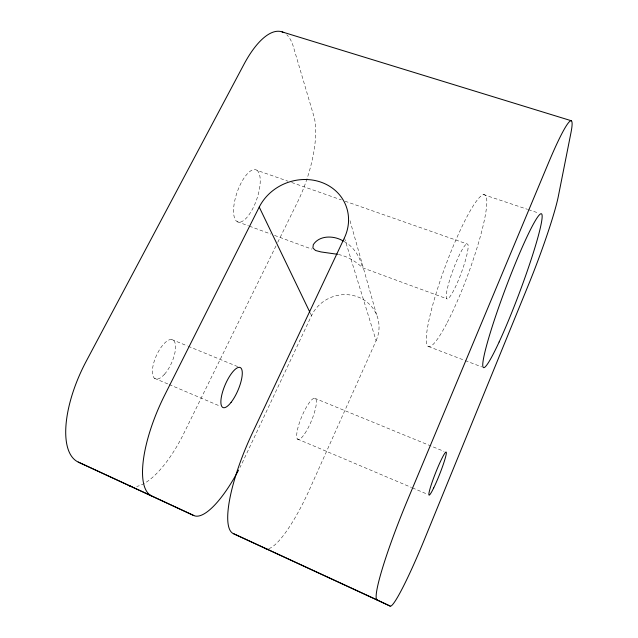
<?xml version="1.0" encoding="UTF-8"?>
<svg xmlns="http://www.w3.org/2000/svg" width="638" height="638" viewBox="0 0 638 638"><rect width="100%" height="100%" fill="white"/><g stroke="black" fill="none" stroke-linecap="round" stroke-linejoin="round"><path stroke-width="0.48" stroke-dasharray="3.19 2.39" d="M344.424 237.838L376.109 340.676L309.877 488.684A77.525 17.146 -66.7 0 1 268.566 548.696M376.109 340.676A35.656 33.551 -21.8 0 0 358.109 297.013A35.656 33.551 -21.8 0 0 311.511 315.666L243.74 459.735A75.906 22.665 -65.8 0 1 239.912 467.526M275.991 245.901L183.784 433.489A74.471 27.442 -65 0 1 136.747 486.403M277.745 242.328L297.507 202.134A68.569 23.773 -71.7 0 0 313.872 116.228L293.392 46.789A78.546 30.353 -73.5 0 0 286.789 34.787M338.403 254.53C347.638 256.277 355.821 261.428 362.52 267.769L446.807 298.767M483.437 194.574L527.49 209.336M528.431 209.647L538.743 213.108M257.01 170.346A27.625 10.423 -71 0 1 249.354 214.304A27.625 10.423 -71 0 1 234.321 202.932A27.625 10.423 -71 0 1 257.01 170.346L287.921 181.176M291.67 182.492L341.314 199.893M345.062 201.201L467.774 244.202A29.348 4.362 -69.7 0 1 454.384 289.062A29.348 4.362 -69.7 0 1 449.423 280.84A29.348 4.362 -69.7 0 1 467.774 244.202M237.288 221.713L248.469 225.82M249.402 226.163L270.831 234.05M274.555 235.414L311.83 249.123M428.465 346.506L464.257 360.215M465.174 360.566L481.698 366.898M171.758 339.512L187.317 345.908M188.234 346.282L237.671 366.595M314.606 398.208L444.064 451.393M154.5 378.294L168.241 384.132M169.158 384.523L220.453 406.318M297.444 439.024L411.542 487.504M412.451 487.887L427.061 494.091M344.129 241.539C353.883 246.619 360.207 257.321 362.52 267.769M310.22 312.971L311.511 315.666M350.015 220.7L376.548 314.654M447.294 322.421A80.954 12.058 -69.7 0 0 486.116 196.456A80.954 12.058 -69.7 0 0 436.272 292.866A80.954 12.058 -69.7 0 0 447.294 322.421M164.516 374.219A21.349 8.422 -66.1 0 0 173.696 340.532A21.349 8.422 -66.1 0 0 153.678 363.11A21.349 8.422 -66.1 0 0 164.516 374.219M304.852 433.513A22.274 5.279 -67.4 0 0 315.794 398.925A22.274 5.279 -67.4 0 0 298.975 424.158A22.274 5.279 -67.4 0 0 304.852 433.513"/><path stroke-width="0.96" d="M390.169 606.1L377.202 599.943A93.084 9.339 -68 0 1 407.786 499.49L548.8 162.14A85.117 7.712 -69.9 0 1 570.914 132.967L558.274 196.608A73.585 5.925 -69.6 0 1 528.671 284.333L424.653 538.935A80.372 6.914 -68.1 0 1 390.169 606.1L233.333 533.599A89.288 22.896 -66.5 0 1 252.449 432.899L344.424 237.838A47.611 42.778 -21.7 0 0 321.385 182.308A47.611 42.778 -21.7 0 0 259.235 207.079L164.636 395.249A87.159 30.074 -65.6 0 0 151.613 495.909L193.808 515.536A75.906 22.665 -65.8 0 0 238.572 470.086M337.494 254.291L321.01 251.938L315.555 250.495L312.899 248.03L313.282 244.697C319.598 234.848 334.4 235.518 343.284 241.068M282.092 31.9L571.297 120.742M283.743 32.602A78.546 30.353 -73.5 0 0 243.891 64.462L86.058 361.563A85.269 36.191 -64.6 0 0 78.259 462.079L151.613 495.909M233.333 533.599L377.202 599.943M78.259 462.079L193.808 515.536M259.235 207.079L309.789 312.078M266.844 548.895A77.525 17.146 -66.7 0 1 265.352 548.528M131.795 486.539A74.471 27.442 -65 0 1 129.179 485.725M499.139 341.96A82.23 7.265 -69.4 0 0 542.093 215.229A82.23 7.265 -69.4 0 0 496.141 314.694A82.23 7.265 -69.4 0 0 499.139 341.96M433.68 487.958A23.128 2.137 -68.4 0 0 446.337 452.565A23.128 2.137 -68.4 0 0 432.763 480.366A23.128 2.137 -68.4 0 0 433.68 487.958M231.092 402.347A21.788 6.97 -66.8 0 0 241.1 368.23A21.788 6.97 -66.8 0 0 222.55 392.051A21.788 6.97 -66.8 0 0 231.092 402.347"/></g></svg>
